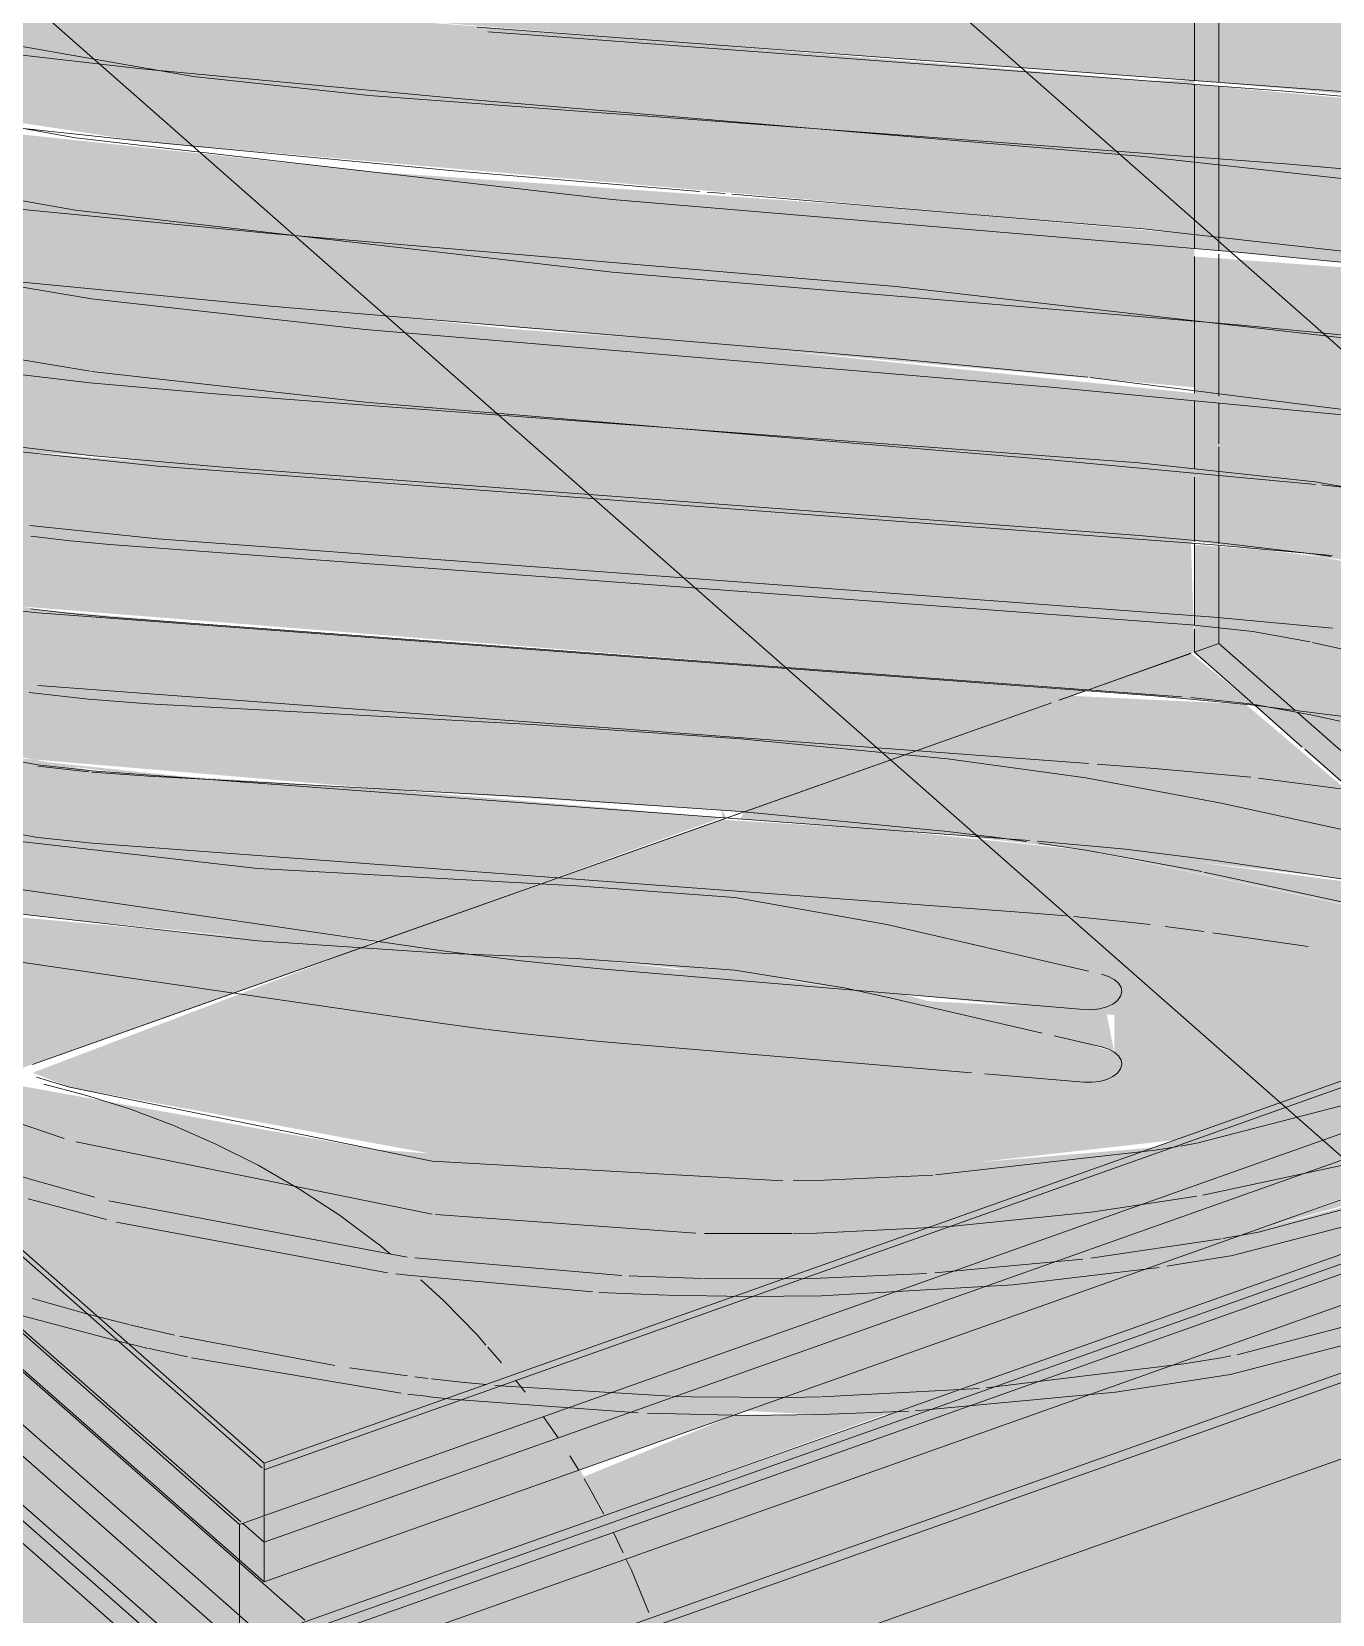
# Model space of a CAD drawing. Header units: metres. Extents: x 42.1 to 94.3, y -3.4 to 61.2.
# Drawn here: x 87.36572 to 87.4066, y 41.26493 to 41.31468 of the extents above; entities that cross this region are included whole.
import ezdxf

# ---------------------------------------------------------------- set-up
doc = ezdxf.new("R2010")
doc.units = ezdxf.units.M
doc.layers.add('ARQ-SAN', color=7, linetype='Continuous', lineweight=5)
doc.layers.add('P-SANR-FIXT', color=7, linetype='Continuous', lineweight=5)
doc.layers.add('ARQ_1100_BASE_TÉRREO_GARAGEM_dwg', color=7, linetype='Continuous', lineweight=5, true_color=0x767676)

# ---------------------------------------------------------------- blocks, each defined once
blk = doc.blocks.new('ARQ_1100_BASE_TÉRREO_GARAGEM_dwg_CHUVEIRO-4197728-3D_DT_01')
at = {"layer": 'ARQ-SAN', "color": 253, "true_color": 0xaaaaaa}
blk.add_polyline3d([(6.465494, 41.203399, 0), (6.261762, 41.38263, 0), (6.241215, 41.37534, 0), (6.444947, 41.196109, 0)], dxfattribs=at)
blk = doc.blocks.new('ARQ_1100_BASE_TÉRREO_GARAGEM_dwg-4178582-3D_DT_01')
blk.add_blockref('ARQ_1100_BASE_TÉRREO_GARAGEM_dwg_CHUVEIRO-4197728-3D_DT_01', (0, 0))
blk = doc.blocks.new('Ralo Quadrado Montado com Prolongador - Caixas e Ralos - Esgoto - MEP - Tigre - Com Prolongador - Branco c_ grelha branca - 100x53x40-702031-3D_DT_01')
at = {"layer": 'P-SANR-FIXT', "true_color": 0xe6e6e6, "transparency": 33554598}
h = blk.add_hatch(color=254, dxfattribs=at)
h.paths.add_polyline_path([(6.290532, 41.275591), (6.308752, 41.282141), (6.300459, 41.285395), (6.292067, 41.291324), (6.287563, 41.296739), (6.285738, 41.303415), (6.28675, 41.308815), (6.289668, 41.312747), (6.291025, 41.313826), (6.304653, 41.312404), (6.2919, 41.314643), (6.27003, 41.306835), (6.269929, 41.306848), (6.269929, 41.298391), (6.288961, 41.28143), (6.288608, 41.281037), (6.289386, 41.280988), (6.290366, 41.280413), (6.290839, 41.27975), (6.289411, 41.277874), (6.289332, 41.276883), (6.290396, 41.275738)])
h.paths.add_polyline_path([(6.319632, 41.285915), (6.319988, 41.286097), (6.305055, 41.288475), (6.305264, 41.287038), (6.306355, 41.287223), (6.310183, 41.286792), (6.31807, 41.286)])
h.paths.add_polyline_path([(6.293448, 41.286234), (6.291494, 41.287877), (6.292674, 41.286914)])
h.paths.add_polyline_path([(6.314972, 41.291159), (6.307734, 41.291922), (6.294368, 41.294884), (6.29465, 41.293373), (6.295484, 41.293467), (6.312866, 41.291274)])
h.paths.add_polyline_path([(6.305818, 41.29699), (6.290218, 41.300112), (6.291485, 41.298925), (6.304653, 41.297147)])
h.paths.add_polyline_path([(6.290028, 41.29887), (6.290906, 41.299003), (6.290882, 41.299232), (6.290028, 41.300278), (6.290028, 41.298949)])
h.paths.add_polyline_path([(6.305192, 41.302083), (6.300082, 41.303088), (6.287937, 41.305558), (6.288104, 41.3041), (6.289167, 41.304246), (6.304877, 41.302125)])
h.paths.add_polyline_path([(6.306631, 41.307029), (6.29432, 41.309359), (6.288287, 41.310455), (6.288569, 41.309147), (6.289371, 41.309237), (6.304653, 41.307271)])
h.paths.add_polyline_path([(6.314729, 41.315494), (6.310028, 41.316291), (6.301523, 41.318057), (6.299994, 41.317514), (6.314266, 41.315536)])
h.paths.add_polyline_path([(6.345735, 41.325193), (6.345735, 41.333743), (6.323527, 41.325855), (6.330886, 41.326419), (6.343552, 41.325638)])
h = blk.add_hatch(color=254, dxfattribs=at)
h.paths.add_polyline_path([(6.284182, 41.279542), (6.284519, 41.27975), (6.284308, 41.279581)])
h.paths.add_polyline_path([(6.269929, 41.274291), (6.284082, 41.279429), (6.28699, 41.2785), (6.289138, 41.277095), (6.290023, 41.278823), (6.290755, 41.28007), (6.289277, 41.281019), (6.288608, 41.281037), (6.288677, 41.281329), (6.288935, 41.281671), (6.269929, 41.29821), (6.269929, 41.27469)])
h.paths.add_polyline_path([(6.305055, 41.288488), (6.304938, 41.289008), (6.305055, 41.289168)])
h.paths.add_polyline_path([(6.308866, 41.282096), (6.319632, 41.285915), (6.313505, 41.286414), (6.305505, 41.287143), (6.305055, 41.286887), (6.305264, 41.288332), (6.306445, 41.288065), (6.320142, 41.286097), (6.330886, 41.289975), (6.305416, 41.292127), (6.294529, 41.293322), (6.294368, 41.29321), (6.294096, 41.295219), (6.290906, 41.299003), (6.290028, 41.29887), (6.29031, 41.300289), (6.292674, 41.299784), (6.309391, 41.296511), (6.314955, 41.296033), (6.342401, 41.293994), (6.345735, 41.295177), (6.345626, 41.298604), (6.308958, 41.301456), (6.311019, 41.30136), (6.330886, 41.29982), (6.345735, 41.298658), (6.345735, 41.303073), (6.320558, 41.305723), (6.345735, 41.303499), (6.345735, 41.30786), (6.319685, 41.310295), (6.290497, 41.313406), (6.28844, 41.311399), (6.286458, 41.307936), (6.28578, 41.302438), (6.287563, 41.296739), (6.292927, 41.290424), (6.300459, 41.285395), (6.308752, 41.282141)])
h.paths.add_polyline_path([(6.331583, 41.290156), (6.342315, 41.293963), (6.306856, 41.296769), (6.304653, 41.297147), (6.29125, 41.298819), (6.29432, 41.295432), (6.294368, 41.295491), (6.29465, 41.294722), (6.298389, 41.293908), (6.311089, 41.291448), (6.331467, 41.290167)])
h.paths.add_polyline_path([(6.282667, 41.295642), (6.282604, 41.295773), (6.282604, 41.295697)])
h.paths.add_polyline_path([(6.287937, 41.305652), (6.287808, 41.306058), (6.287937, 41.305667)])
h.paths.add_polyline_path([(6.305192, 41.302083), (6.288104, 41.3041), (6.287937, 41.303982), (6.288192, 41.305489), (6.289105, 41.305269), (6.30486, 41.302138)])
h.paths.add_polyline_path([(6.288287, 41.310698), (6.288186, 41.31101), (6.288287, 41.310727)])
h.paths.add_polyline_path([(6.306631, 41.307029), (6.288287, 41.309137), (6.288518, 41.310549), (6.289741, 41.310269), (6.304653, 41.307364)])
h.paths.add_polyline_path([(6.345735, 41.308298), (6.345735, 41.31302), (6.312639, 41.315724), (6.299084, 41.317192), (6.292466, 41.314643), (6.302768, 41.312741), (6.312639, 41.311232), (6.344127, 41.308478)])
h.paths.add_polyline_path([(6.324358, 41.324454), (6.345735, 41.322865), (6.345735, 41.325193), (6.341114, 41.32591), (6.329004, 41.32639), (6.323003, 41.325678), (6.321472, 41.324846), (6.323527, 41.324567)])
h.paths.add_polyline_path([(6.31581, 41.32033), (6.320778, 41.319883), (6.345735, 41.318027), (6.345735, 41.322804), (6.330886, 41.323766), (6.319838, 41.324555), (6.310857, 41.321368), (6.315696, 41.320351)])
h.paths.add_polyline_path([(6.345735, 41.31314), (6.345735, 41.317992), (6.313295, 41.32065), (6.310028, 41.321074), (6.301523, 41.318057), (6.314729, 41.315494), (6.33204, 41.314159), (6.344127, 41.31326)])
h.paths.add_polyline_path([(6.341588, 41.328018), (6.336733, 41.328453), (6.339224, 41.328147)])
h = blk.add_hatch(color=254, dxfattribs=at)
h.paths.add_polyline_path([(6.393876, 41.252826), (6.393876, 41.285265), (6.367599, 41.275942), (6.385774, 41.259953)])
h.paths.add_polyline_path([(6.361506, 41.281302), (6.365072, 41.283188), (6.361003, 41.281745), (6.361274, 41.281506)])
h.paths.add_polyline_path([(6.357165, 41.306764), (6.375402, 41.304479), (6.375153, 41.303293), (6.372993, 41.303736), (6.357711, 41.306672)])
h.paths.add_polyline_path([(6.35515, 41.302105), (6.373658, 41.299813), (6.372567, 41.298888), (6.361027, 41.301053), (6.356873, 41.301796)])
h.paths.add_polyline_path([(6.35798, 41.284404), (6.366909, 41.287572), (6.373091, 41.29249), (6.377348, 41.29943), (6.377978, 41.305077), (6.377691, 41.30563), (6.37396, 41.30867), (6.354837, 41.312187), (6.345735, 41.31302), (6.345735, 41.308298), (6.356912, 41.306795), (6.345735, 41.307609), (6.345735, 41.303312), (6.345735, 41.303073), (6.345735, 41.298658), (6.356763, 41.297302), (6.370046, 41.29561), (6.370114, 41.29561), (6.369866, 41.294113), (6.368509, 41.294411), (6.364644, 41.291096), (6.364376, 41.289889), (6.362454, 41.290323), (6.356559, 41.287337), (6.356273, 41.285996), (6.356559, 41.285654), (6.35759, 41.284747)])
h.paths.add_polyline_path([(6.374512, 41.284827), (6.393583, 41.29165), (6.392243, 41.292829), (6.376934, 41.287278), (6.37622, 41.286186), (6.374639, 41.284928)])
h.paths.add_polyline_path([(6.368498, 41.294414), (6.368669, 41.294535), (6.368657, 41.294537)])
h.paths.add_polyline_path([(6.35581, 41.287272), (6.356559, 41.28756), (6.356815, 41.287612), (6.364644, 41.291401), (6.364863, 41.291604), (6.368137, 41.29449), (6.349066, 41.2983), (6.345735, 41.29855), (6.345735, 41.295177), (6.354528, 41.287441), (6.355585, 41.287288)])
h.paths.add_polyline_path([(6.362428, 41.290328), (6.351382, 41.293015), (6.363702, 41.290945), (6.363218, 41.290711)])
h.paths.add_polyline_path([(6.370114, 41.295656), (6.370355, 41.29598), (6.370186, 41.295706)])
h.paths.add_polyline_path([(6.373942, 41.298526), (6.373091, 41.299139), (6.373942, 41.300078), (6.373942, 41.298855)])
h.paths.add_polyline_path([(6.348823, 41.322635), (6.356148, 41.321968), (6.358199, 41.321968), (6.353397, 41.323628), (6.345735, 41.325145), (6.345735, 41.322865), (6.34733, 41.322746)])
h.paths.add_polyline_path([(6.357978, 41.316804), (6.366135, 41.315797), (6.360238, 41.320984), (6.352707, 41.322346), (6.345735, 41.322804), (6.345735, 41.318027), (6.356939, 41.317024)])
h.paths.add_polyline_path([(6.372986, 41.30977), (6.367224, 41.314838), (6.354414, 41.317281), (6.347306, 41.317875), (6.345735, 41.317992), (6.345735, 41.31314), (6.354837, 41.312337), (6.366211, 41.310684), (6.371131, 41.31002)])
h = blk.add_hatch(color=254, dxfattribs=at)
h.paths.add_polyline_path([(6.331042, 41.289964), (6.330886, 41.290207), (6.330886, 41.289975)])
h.paths.add_polyline_path([(6.342315, 41.293963), (6.342397, 41.293992), (6.340919, 41.294067)])
h.paths.add_polyline_path([(6.294237, 41.295043), (6.294009, 41.29536), (6.294211, 41.295075)])
h.paths.add_polyline_path([(6.345735, 41.298595), (6.345626, 41.29867), (6.335582, 41.299471), (6.306883, 41.301855), (6.31541, 41.30085), (6.345626, 41.298604)])
h.paths.add_polyline_path([(6.345735, 41.303073), (6.345735, 41.303312), (6.32992, 41.304934), (6.311653, 41.306213), (6.329811, 41.304461), (6.343993, 41.303238)])
h.paths.add_polyline_path([(6.345735, 41.30786), (6.345735, 41.308298), (6.336312, 41.309137), (6.319802, 41.310281), (6.336359, 41.30865), (6.344127, 41.307995)])
h.paths.add_polyline_path([(6.345735, 41.31302), (6.345735, 41.31314), (6.344127, 41.313139)])
h.paths.add_polyline_path([(6.345735, 41.317992), (6.345735, 41.318027), (6.342401, 41.31824)])
h.paths.add_polyline_path([(6.345735, 41.322804), (6.345735, 41.322865), (6.342401, 41.322986)])
h = blk.add_hatch(color=254, dxfattribs=at)
h.paths.add_polyline_path([(6.356559, 41.28746), (6.356773, 41.287772), (6.356559, 41.287466)])
h.paths.add_polyline_path([(6.364644, 41.291401), (6.366119, 41.292545), (6.36481, 41.291869), (6.364644, 41.291942)])
h.paths.add_polyline_path([(6.370114, 41.295656), (6.370796, 41.296427), (6.370234, 41.296181), (6.370114, 41.295905), (6.370114, 41.295663)])
h.paths.add_polyline_path([(6.373942, 41.300118), (6.374151, 41.30057), (6.373942, 41.300695), (6.373942, 41.300143)])
h.paths.add_polyline_path([(6.35515, 41.302105), (6.349529, 41.302875), (6.354906, 41.302133)])
h.paths.add_polyline_path([(6.375402, 41.304735), (6.375628, 41.305216), (6.375402, 41.305216), (6.375402, 41.30481)])
h.paths.add_polyline_path([(6.357165, 41.306764), (6.350673, 41.307745), (6.345735, 41.308298), (6.345735, 41.30786), (6.356936, 41.306792)])
h.paths.add_polyline_path([(6.358603, 41.311711), (6.350635, 41.312776), (6.355122, 41.312153), (6.356912, 41.311939)])
h.paths.add_polyline_path([(6.357978, 41.316804), (6.354113, 41.317404), (6.356939, 41.316944)])
h = blk.add_hatch(color=254, dxfattribs=at)
h.paths.add_polyline_path([(6.31807, 41.22593), (6.393876, 41.252826), (6.367599, 41.275942), (6.329152, 41.262301), (6.330505, 41.254704), (6.330095, 41.252126), (6.328505, 41.249696), (6.325842, 41.247578), (6.322289, 41.245917), (6.316771, 41.244698), (6.313525, 41.244381), (6.30773, 41.244852), (6.305564, 41.245294), (6.30393, 41.244342), (6.301177, 41.243492), (6.301423, 41.24397), (6.298869, 41.242822), (6.29926, 41.242822), (6.299189, 41.242541), (6.3173, 41.226608)])
h.paths.add_polyline_path([(6.302381, 41.244421), (6.302758, 41.244823), (6.303327, 41.245983), (6.300118, 41.247015), (6.300159, 41.246375), (6.302246, 41.244539)])
h.paths.add_polyline_path([(6.303714, 41.246637), (6.303741, 41.246688), (6.302954, 41.24668)])
h.paths.add_polyline_path([(6.327125, 41.268014), (6.336723, 41.271476), (6.333863, 41.271218), (6.331313, 41.271211), (6.326383, 41.26919), (6.327102, 41.268062)])
h.paths.add_polyline_path([(6.347705, 41.277026), (6.359188, 41.280219), (6.361274, 41.281506), (6.361003, 41.281745), (6.351394, 41.278335)])
h.paths.add_polyline_path([(6.333863, 41.278572), (6.345121, 41.279842), (6.35798, 41.284404), (6.355571, 41.286162), (6.342323, 41.288947), (6.336071, 41.28959), (6.330886, 41.289908), (6.320097, 41.286081), (6.319632, 41.285915), (6.309223, 41.281956), (6.310386, 41.2815), (6.323527, 41.279086), (6.333118, 41.278609)])
h.paths.add_polyline_path([(6.33471, 41.284576), (6.327062, 41.285497), (6.333017, 41.284876)])
h.paths.add_polyline_path([(6.343214, 41.282604), (6.34226, 41.282897), (6.336579, 41.284419), (6.343214, 41.283767), (6.343214, 41.282769)])
h.paths.add_polyline_path([(6.354528, 41.287441), (6.34734, 41.29354), (6.341861, 41.293802), (6.331583, 41.290156), (6.349653, 41.288149), (6.353391, 41.287606)])
h.paths.add_polyline_path([(6.347603, 41.293533), (6.345626, 41.295138), (6.342401, 41.293992), (6.347568, 41.29354)])
h = blk.add_hatch(color=254, dxfattribs=at)
h.paths.add_polyline_path([(6.343214, 41.284148), (6.343415, 41.28466), (6.343214, 41.284486), (6.343214, 41.284202)])
h.paths.add_polyline_path([(6.33471, 41.284576), (6.330766, 41.285221), (6.327521, 41.285183), (6.332841, 41.284734)])
h.paths.add_polyline_path([(6.339437, 41.28934), (6.331583, 41.290156), (6.331467, 41.289932), (6.338604, 41.289401)])
h.paths.add_polyline_path([(6.347631, 41.293509), (6.347508, 41.293546), (6.347568, 41.293517)])
h = blk.add_hatch(color=254, dxfattribs=at)
h.paths.add_polyline_path([(6.300871, 41.243256), (6.304953, 41.244823), (6.305912, 41.245223), (6.308911, 41.24461), (6.313525, 41.244381), (6.31977, 41.245263), (6.323527, 41.246496), (6.326586, 41.24817), (6.328505, 41.249696), (6.330206, 41.252826), (6.330505, 41.254704), (6.329341, 41.262368), (6.367599, 41.275942), (6.365656, 41.277652), (6.365412, 41.277866), (6.361274, 41.281194), (6.356815, 41.279391), (6.347705, 41.277026), (6.360859, 41.281871), (6.35798, 41.284404), (6.344459, 41.279607), (6.332792, 41.278625), (6.31996, 41.279544), (6.307827, 41.281727), (6.290542, 41.275581), (6.292674, 41.273034), (6.295726, 41.267963), (6.297587, 41.2638), (6.299267, 41.258479), (6.300169, 41.253465), (6.300375, 41.250435), (6.300416, 41.247223), (6.301951, 41.246523), (6.303362, 41.245969), (6.302114, 41.244215), (6.301175, 41.243491)])
h.paths.add_polyline_path([(6.327125, 41.268014), (6.326434, 41.26948), (6.331644, 41.271328), (6.334012, 41.271211), (6.336134, 41.271211), (6.327216, 41.268047)])
h.paths.add_polyline_path([(6.343214, 41.282604), (6.342936, 41.284015), (6.341959, 41.283965), (6.336436, 41.284251), (6.343032, 41.2827)])
h.paths.add_polyline_path([(6.356122, 41.286038), (6.354528, 41.287441), (6.340546, 41.289257), (6.342814, 41.288855), (6.354293, 41.286448), (6.356049, 41.286055)])
at = {"layer": 'P-SANR-FIXT', "color": 252, "true_color": 0x959595}
for p, q in [((6.345735, 41.317992), (6.345735, 41.31314)), ((6.315764, 41.267846), (6.26289, 41.31436)), ((6.308889, 41.314211), (6.314266, 41.313263)), ((6.314266, 41.313263), (6.319802, 41.312667)), ((6.345735, 41.31302), (6.345735, 41.308298)), ((6.267095, 41.312942), (6.316438, 41.269534)), ((6.319802, 41.312667), (6.326809, 41.312146)), ((6.294181, 41.311998), (6.310575, 41.309063)), ((6.326809, 41.312146), (6.328148, 41.312047)), ((6.328148, 41.312047), (6.3486, 41.310526)), ((6.316184, 41.263506), (6.26163, 41.311498)), ((6.262796, 41.311459), (6.31643, 41.264276)), ((6.3486, 41.310526), (6.352727, 41.310158)), ((6.310575, 41.309063), (6.327436, 41.307122)), ((6.346505, 41.307795), (6.346505, 41.308211)), ((6.316475, 41.260504), (6.262782, 41.307739)), ((6.345735, 41.307609), (6.345735, 41.303312)), ((6.327436, 41.307122), (6.347098, 41.305464)), ((6.302689, 41.305415), (6.311026, 41.304004)), ((6.311076, 41.303997), (6.319668, 41.303035)), ((6.319668, 41.303035), (6.341222, 41.301218)), ((6.345735, 41.303073), (6.345735, 41.300939)), ((6.341222, 41.301218), (6.349534, 41.300448)), ((6.345735, 41.300674), (6.345735, 41.298658)), ((6.30914, 41.299151), (6.313161, 41.298737)), ((6.316499, 41.26948), (6.400915, 41.29943)), ((6.313161, 41.298737), (6.346339, 41.29627)), ((6.345735, 41.298595), (6.345735, 41.296021)), ((6.400915, 41.297149), (6.316499, 41.267199)), ((6.344479, 41.293837), (6.311653, 41.296279)), ((6.346339, 41.29627), (6.350075, 41.295927)), ((6.345735, 41.295893), (6.345735, 41.295177)), ((6.345626, 41.295138), (6.342401, 41.293994)), ((6.345735, 41.295177), (6.347568, 41.293564)), ((6.309381, 41.294132), (6.342401, 41.291676)), ((6.316475, 41.264236), (6.401023, 41.294233)), ((6.341242, 41.293583), (6.331467, 41.290115)), ((6.342315, 41.293963), (6.341468, 41.293663)), ((6.349449, 41.293197), (6.347568, 41.29354)), ((6.347631, 41.293509), (6.349125, 41.292194)), ((6.350304, 41.293008), (6.349449, 41.293197)), ((6.349201, 41.292127), (6.354528, 41.287441)), ((6.31098, 41.291414), (6.309386, 41.291592)), ((6.342681, 41.291655), (6.344479, 41.291522)), ((6.312866, 41.291274), (6.311088, 41.291404)), ((6.314972, 41.291159), (6.312866, 41.291274)), ((6.344479, 41.291522), (6.347508, 41.291243)), ((6.347744, 41.291217), (6.350501, 41.290863)), ((6.401023, 41.290501), (6.316475, 41.260504)), ((6.331042, 41.289964), (6.320097, 41.286081)), ((6.311089, 41.289167), (6.340792, 41.286958)), ((6.340447, 41.289229), (6.339449, 41.289363)), ((6.397326, 41.288888), (6.3173, 41.260495)), ((6.346571, 41.288149), (6.346045, 41.288261)), ((6.351382, 41.287101), (6.346571, 41.288149)), ((6.316301, 41.286097), (6.306445, 41.287217)), ((6.340792, 41.286958), (6.341707, 41.286885)), ((6.344813, 41.286557), (6.346032, 41.286394)), ((6.346317, 41.286353), (6.349304, 41.285919)), ((6.307244, 41.285668), (6.322106, 41.283508)), ((6.319632, 41.285915), (6.309216, 41.28222)), ((6.322088, 41.285711), (6.316301, 41.286097)), ((6.336071, 41.284336), (6.33473, 41.284625)), ((6.340946, 41.283203), (6.336071, 41.284336)), ((6.322106, 41.283508), (6.323487, 41.283319)), ((6.327062, 41.28294), (6.338727, 41.281957)), ((6.342814, 41.282769), (6.341321, 41.283116)), ((6.343453, 41.282215), (6.343454, 41.282233)), ((6.367858, 41.28184), (6.316184, 41.263506)), ((6.339147, 41.281921), (6.34226, 41.281659)), ((6.34226, 41.281659), (6.34251, 41.281655)), ((6.34251, 41.281655), (6.342754, 41.281684)), ((6.305333, 41.275702), (6.317778, 41.264754)), ((6.316499, 41.268048), (6.316499, 41.26948)), ((6.326717, 41.26892), (6.326552, 41.26919)), ((6.32717, 41.268086), (6.326717, 41.26892)), ((6.316499, 41.267199), (6.315827, 41.26779)), ((6.316499, 41.267199), (6.316499, 41.268))]:
    blk.add_line(p, q, dxfattribs=at)
at = {"layer": 'P-SANR-FIXT', "color": 9, "true_color": 0xc9c9c9}
for p, q in [((6.346505, 41.313083), (6.346505, 41.317934)), ((6.346505, 41.308211), (6.346505, 41.312962)), ((6.346505, 41.303223), (6.346505, 41.307686)), ((6.346505, 41.301722), (6.346505, 41.303001)), ((6.346505, 41.298575), (6.346505, 41.30163)), ((6.346505, 41.295446), (6.346505, 41.298535)), ((6.346505, 41.295446), (6.345735, 41.295172)), ((6.348889, 41.293349), (6.346505, 41.295446)), ((6.355908, 41.287173), (6.34896, 41.293286)), ((6.331593, 41.290155), (6.331052, 41.289963)), ((6.320097, 41.286081), (6.319632, 41.285915)), ((6.317036, 41.260728), (6.292695, 41.282141)), ((6.320473, 41.276253), (6.320082, 41.276577)), ((6.31807, 41.264497), (6.338127, 41.271613)), ((6.326385, 41.269462), (6.326104, 41.269919))]:
    blk.add_line(p, q, dxfattribs=at)
at = {"layer": 'P-SANR-FIXT'}
for p, q in [((6.32572, 41.314629), (6.323192, 41.314817)), ((6.325842, 41.314499), (6.323527, 41.314671)), ((6.350635, 41.312776), (6.32572, 41.314629)), ((6.3486, 41.312807), (6.325842, 41.314499)), ((6.322574, 41.312576), (6.326698, 41.312228)), ((6.326698, 41.312228), (6.328088, 41.312111)), ((6.328088, 41.312111), (6.344127, 41.310758)), ((6.330186, 41.309653), (6.322574, 41.310295)), ((6.330989, 41.309585), (6.330418, 41.309633)), ((6.344127, 41.308478), (6.331193, 41.309568)), ((6.347098, 41.307745), (6.327436, 41.309402)), ((6.316698, 41.30833), (6.336359, 41.306672)), ((6.345735, 41.308298), (6.345735, 41.30786)), ((6.316698, 41.306049), (6.306859, 41.307001)), ((6.336359, 41.304391), (6.316698, 41.306049)), ((6.341222, 41.303499), (6.319668, 41.305316)), ((6.342384, 41.303817), (6.336359, 41.304391)), ((6.315195, 41.303268), (6.343993, 41.301126)), ((6.346339, 41.29855), (6.313161, 41.301018)), ((6.343993, 41.298846), (6.315195, 41.300987)), ((6.311653, 41.298559), (6.345626, 41.296033)), ((6.346358, 41.298636), (6.343993, 41.298846)), ((6.350061, 41.298209), (6.346339, 41.29855)), ((6.344479, 41.293802), (6.309381, 41.296412)), ((6.349449, 41.295477), (6.364273, 41.292201)), ((6.345335, 41.293774), (6.344479, 41.293837)), ((6.347568, 41.29354), (6.345626, 41.293752)), ((6.312866, 41.293555), (6.324919, 41.292897)), ((6.340546, 41.289257), (6.311089, 41.291448)), ((6.324919, 41.290616), (6.314972, 41.291159)), ((6.331467, 41.290115), (6.331042, 41.289964)), ((6.339449, 41.289363), (6.337969, 41.289539)), ((6.355571, 41.287289), (6.346317, 41.288634)), ((6.322106, 41.285789), (6.305822, 41.288155)), ((6.316184, 41.2577), (6.402329, 41.288265)), ((6.336071, 41.286616), (6.342401, 41.285146)), ((6.326311, 41.285552), (6.322088, 41.285711)), ((6.34226, 41.28394), (6.327062, 41.285221))]:
    blk.add_line(p, q, dxfattribs=at)
at = {"layer": 'P-SANR-FIXT', "color": 254, "true_color": 0xdbdbdb}
for p, q in [((6.345626, 41.295134), (6.342406, 41.293992)), ((6.341244, 41.293579), (6.331593, 41.290155)), ((6.342324, 41.293963), (6.341482, 41.293664)), ((6.331052, 41.289963), (6.320106, 41.286079)), ((6.319642, 41.285915), (6.309218, 41.282216)), ((6.338127, 41.271613), (6.373819, 41.284276)), ((6.32347, 41.273393), (6.323188, 41.273716)), ((6.323955, 41.272837), (6.323527, 41.273327)), ((6.325738, 41.270477), (6.325274, 41.271146)), ((6.327778, 41.266869), (6.327473, 41.267511))]:
    blk.add_line(p, q, dxfattribs=at)
at = {"layer": 'P-SANR-FIXT', "color": 254, "true_color": 0xe2e2e2}
for p, q in [((6.320106, 41.286079), (6.319642, 41.285915)), ((6.324699, 41.271913), (6.324409, 41.272286))]:
    blk.add_line(p, q, dxfattribs=at)
at = {"layer": 'P-SANR-FIXT'}
for points in [[(6.302768, 41.314643, 0), (6.312639, 41.313513, 0), (6.322574, 41.312576, 0)], [(6.327436, 41.309402, 0), (6.310575, 41.311344, 0), (6.294181, 41.314278, 0)], [(6.356912, 41.311939, 0), (6.352777, 41.312434, 0), (6.3486, 41.312807, 0)], [(6.322574, 41.310295, 0), (6.312639, 41.311232, 0), (6.308638, 41.311666, 0)], [(6.344127, 41.310758, 0), (6.352719, 41.309797, 0), (6.361107, 41.308379, 0)], [(6.297105, 41.310474, 0), (6.306859, 41.309282, 0), (6.316698, 41.30833, 0)], [(6.356962, 41.30686, 0), (6.352719, 41.307516, 0), (6.344127, 41.308478, 0)], [(6.319668, 41.305316, 0), (6.311076, 41.306278, 0), (6.302689, 41.307696, 0)], [(6.366691, 41.305601, 0), (6.356936, 41.306792, 0), (6.347098, 41.307745, 0)], [(6.336359, 41.306672, 0), (6.35322, 41.304731, 0), (6.369614, 41.301796, 0)], [(6.306883, 41.304135, 0), (6.311019, 41.303641, 0), (6.315195, 41.303268, 0)], [(6.355174, 41.302156, 0), (6.35322, 41.30245, 0), (6.342454, 41.30381, 0)], [(6.361027, 41.301432, 0), (6.351157, 41.302562, 0), (6.341222, 41.303499, 0)], [(6.313161, 41.301018, 0), (6.308958, 41.301456, 0), (6.30486, 41.302138, 0)], [(6.315195, 41.300987, 0), (6.311019, 41.30136, 0), (6.306883, 41.301855, 0)], [(6.343993, 41.301126, 0), (6.349529, 41.300531, 0), (6.354906, 41.299583, 0)], [(6.309169, 41.298819, 0), (6.310405, 41.298671, 0), (6.311653, 41.298559, 0)], [(6.309381, 41.296412, 0), (6.3081, 41.29655, 0), (6.306856, 41.296769, 0)], [(6.311653, 41.296279, 0), (6.310405, 41.29639, 0), (6.309169, 41.296538, 0)], [(6.345626, 41.296033, 0), (6.347568, 41.295821, 0), (6.349367, 41.295495, 0)], [(6.309116, 41.293908, 0), (6.31098, 41.293695, 0), (6.312866, 41.293555, 0)], [(6.350501, 41.293143, 0), (6.347508, 41.293524, 0), (6.344479, 41.293802, 0)], [(6.324919, 41.292897, 0), (6.331467, 41.292448, 0), (6.337969, 41.29182, 0)], [(6.311089, 41.291448, 0), (6.309387, 41.291631, 0), (6.307734, 41.291922, 0)], [(6.337969, 41.29182, 0), (6.342323, 41.291228, 0), (6.346571, 41.29043, 0)], [(6.337969, 41.289539, 0), (6.331467, 41.290167, 0), (6.324919, 41.290616, 0)], [(6.346571, 41.29043, 0), (6.351382, 41.289381, 0), (6.356176, 41.288307, 0)], [(6.306445, 41.289498, 0), (6.316301, 41.288377, 0), (6.326311, 41.287833, 0)], [(6.346317, 41.288634, 0), (6.343571, 41.288984, 0), (6.340792, 41.289239, 0)], [(6.326311, 41.287833, 0), (6.331286, 41.287463, 0), (6.336071, 41.286616, 0)], [(6.327062, 41.285221, 0), (6.324571, 41.285469, 0), (6.322106, 41.285789, 0)], [(6.33473, 41.284625, 0), (6.331286, 41.285183, 0), (6.326311, 41.285552, 0)], [(6.342814, 41.28505, 0), (6.343032, 41.284981, 0), (6.343214, 41.284885, 0), (6.343349, 41.284767, 0), (6.343431, 41.284635, 0), (6.343453, 41.284496, 0), (6.343415, 41.284358, 0), (6.34332, 41.284229, 0), (6.343171, 41.284116, 0), (6.342979, 41.284027, 0), (6.342754, 41.283965, 0), (6.34251, 41.283936, 0), (6.34226, 41.28394, 0)]]:
    blk.add_polyline3d(points, dxfattribs=at)
at = {"layer": 'P-SANR-FIXT', "color": 252, "true_color": 0x959595}
for points in [[(6.347098, 41.305464, 0), (6.356936, 41.304511, 0), (6.366691, 41.30332, 0)], [(6.349724, 41.300429, 0), (6.351157, 41.300281, 0), (6.361027, 41.299151, 0)], [(6.350035, 41.298177, 0), (6.349529, 41.29825, 0), (6.346358, 41.298636, 0)], [(6.307734, 41.289641, 0), (6.309387, 41.28935, 0), (6.311089, 41.289167, 0)], [(6.345962, 41.288278, 0), (6.342323, 41.288947, 0), (6.340847, 41.289173, 0)], [(6.341948, 41.286864, 0), (6.343571, 41.286703, 0), (6.344338, 41.286615, 0)], [(6.323524, 41.283315, 0), (6.324571, 41.283188, 0), (6.327062, 41.28294, 0)], [(6.343214, 41.282604, 0), (6.343032, 41.2827, 0), (6.342814, 41.282769, 0)], [(6.343454, 41.282233, 0), (6.343431, 41.282354, 0), (6.343349, 41.282487, 0), (6.343214, 41.282604, 0)], [(6.34332, 41.281948, 0), (6.343415, 41.282077, 0), (6.343453, 41.282215, 0)], [(6.342754, 41.281684, 0), (6.342979, 41.281746, 0), (6.343171, 41.281835, 0), (6.34332, 41.281948, 0)]]:
    blk.add_polyline3d(points, dxfattribs=at)
at = {"layer": 'P-SANR-FIXT', "color": 9, "true_color": 0xc9c9c9}
for points in [[(6.320076, 41.276582, 0), (6.318863, 41.277478, 0), (6.317606, 41.2783, 0), (6.31631, 41.279047, 0), (6.314984, 41.279716, 0), (6.313633, 41.280307, 0), (6.312263, 41.28082, 0), (6.310882, 41.281256, 0), (6.309572, 41.281596, 0)], [(6.328586, 41.264995, 0), (6.328038, 41.266322, 0), (6.32787, 41.266676, 0)]]:
    blk.add_polyline3d(points, dxfattribs=at)
at = {"layer": 'P-SANR-FIXT', "color": 254, "true_color": 0xdbdbdb}
blk.add_polyline3d([(6.323188, 41.273716, 0), (6.322133, 41.274793, 0), (6.321418, 41.275452, 0)], dxfattribs=at)
blk = doc.blocks.new('Prolongamento para Caixa Sifonada - Caixas e Ralos - Esgoto - MEP - Tigre - 100 x 100 mm-4201729-3D_DT_01')
at = {"layer": 'P-SANR-FIXT', "color": 252, "true_color": 0x959595}
for p, q in [((6.358171, 41.279743), (6.347752, 41.276949)), ((6.346889, 41.276202), (6.358666, 41.279257)), ((6.344863, 41.275874), (6.34687, 41.276199)), ((6.34687, 41.272467), (6.343253, 41.271917))]:
    blk.add_line(p, q, dxfattribs=at)
at = {"layer": 'P-SANR-FIXT', "color": 9, "true_color": 0xc9c9c9}
for p, q in [((6.309085, 41.277996), (6.311549, 41.277339)), ((6.320989, 41.276164), (6.31162, 41.277934)), ((6.311854, 41.277264), (6.320379, 41.27567)), ((6.34657, 41.276732), (6.34248, 41.276125)), ((6.347752, 41.276949), (6.346627, 41.276742)), ((6.32774, 41.275579), (6.321229, 41.276134)), ((6.340033, 41.275293), (6.344626, 41.275839)), ((6.347075, 41.27309), (6.358171, 41.276011)), ((6.330267, 41.275494), (6.327967, 41.275568)), ((6.333022, 41.275484), (6.330304, 41.275493)), ((6.327031, 41.275054), (6.329145, 41.274963)), ((6.329178, 41.274962), (6.331643, 41.27492)), ((6.312858, 41.273294), (6.311793, 41.273547)), ((6.314087, 41.273023), (6.312885, 41.273288)), ((6.320801, 41.271883), (6.314216, 41.272995)), ((6.321684, 41.271776), (6.321011, 41.271857)), ((6.322386, 41.271697), (6.321698, 41.271774)), ((6.333022, 41.271752), (6.33397, 41.271769)), ((6.334012, 41.27177), (6.338966, 41.272033)), ((6.343253, 41.271917), (6.33697, 41.271331)), ((6.331643, 41.271187), (6.328541, 41.271252))]:
    blk.add_line(p, q, dxfattribs=at)
at = {"layer": 'P-SANR-FIXT', "color": 254, "true_color": 0xdbdbdb}
for p, q in [((6.342231, 41.276094), (6.337581, 41.275663)), ((6.311793, 41.273547), (6.308752, 41.274361)), ((6.310958, 41.274372), (6.31225, 41.274045)), ((6.312281, 41.274037), (6.313685, 41.27371)), ((6.313836, 41.273676), (6.318722, 41.272755)), ((6.339187, 41.272052), (6.345401, 41.272804)), ((6.319178, 41.272685), (6.321004, 41.27243)), ((6.321229, 41.272402), (6.321655, 41.27235)), ((6.321756, 41.272338), (6.32278, 41.272224)), ((6.322796, 41.272222), (6.323485, 41.272153)), ((6.328251, 41.271263), (6.322386, 41.271697)), ((6.329929, 41.271769), (6.333022, 41.271752))]:
    blk.add_line(p, q, dxfattribs=at)
at = {"layer": 'P-SANR-FIXT', "color": 254, "true_color": 0xe2e2e2}
for p, q in [((6.309215, 41.274856), (6.310958, 41.274372)), ((6.323748, 41.272128), (6.329274, 41.271787)), ((6.329331, 41.271785), (6.329929, 41.271769))]:
    blk.add_line(p, q, dxfattribs=at)
at = {"layer": 'P-SANR-FIXT', "color": 9, "true_color": 0xc9c9c9}
for points in [[(6.311169, 41.278049, 0), (6.309215, 41.278588, 0), (6.308244, 41.27888, 0)], [(6.320637, 41.275636, 0), (6.321011, 41.275589, 0), (6.326822, 41.275066, 0)], [(6.345401, 41.272804, 0), (6.34657, 41.273, 0), (6.346882, 41.273055, 0)]]:
    blk.add_polyline3d(points, dxfattribs=at)
at = {"layer": 'P-SANR-FIXT', "color": 252, "true_color": 0x959595}
for points in [[(6.361465, 41.276594, 0), (6.358707, 41.275539, 0), (6.34687, 41.272467, 0)], [(6.33675, 41.271319, 0), (6.334012, 41.271211, 0), (6.331643, 41.271187, 0)]]:
    blk.add_polyline3d(points, dxfattribs=at)
at = {"layer": 'P-SANR-FIXT', "color": 254, "true_color": 0xdbdbdb}
for points in [[(6.331643, 41.27492, 0), (6.334012, 41.274943, 0), (6.340033, 41.275293, 0)], [(6.337317, 41.275646, 0), (6.33397, 41.275501, 0), (6.333022, 41.275484, 0)]]:
    blk.add_polyline3d(points, dxfattribs=at)
blk = doc.blocks.new('Porta Grelha - Caixas e Ralos - Esgoto - MEP - Tigre1 - Porta Grelha Quadrado p_ Grelha Quadrada Branca - 100mm-2715202-3D_DT_01')
at = {"layer": 'P-SANR-FIXT'}
for p, q in [((6.315729, 41.267759), (6.259439, 41.317279)), ((6.26289, 41.316849), (6.316499, 41.269687)), ((6.259439, 41.311888), (6.315729, 41.262368)), ((6.316499, 41.269687), (6.400915, 41.299638)), ((6.404366, 41.299207), (6.315729, 41.267759)), ((6.315729, 41.262368), (6.404366, 41.293816)), ((6.315729, 41.267759), (6.315729, 41.264027))]:
    blk.add_line(p, q, dxfattribs=at)
at = {"layer": 'P-SANR-FIXT', "color": 252, "true_color": 0x959595}
for p, q in [((6.316499, 41.265955), (6.26289, 41.313116)), ((6.400915, 41.295905), (6.316499, 41.265955)), ((6.344502, 41.279522), (6.337594, 41.278747)), ((6.337515, 41.278741), (6.333863, 41.278572)), ((6.333863, 41.278572), (6.33312, 41.278558)), ((6.316499, 41.268048), (6.316499, 41.269687)), ((6.316499, 41.265955), (6.316499, 41.268))]:
    blk.add_line(p, q, dxfattribs=at)
at = {"layer": 'P-SANR-FIXT', "color": 9, "true_color": 0xc9c9c9}
for p, q in [((6.305846, 41.281359), (6.310212, 41.279892)), ((6.310587, 41.279782), (6.32178, 41.277514)), ((6.345222, 41.279638), (6.344502, 41.279522)), ((6.321884, 41.277501), (6.330064, 41.276913)), ((6.330338, 41.276907), (6.333095, 41.276899))]:
    blk.add_line(p, q, dxfattribs=at)
at = {"layer": 'P-SANR-FIXT', "color": 254, "true_color": 0xdbdbdb}
for p, q in [((6.345995, 41.278113), (6.350833, 41.279145)), ((6.342499, 41.277576), (6.345813, 41.278081)), ((6.338055, 41.277121), (6.342474, 41.277573))]:
    blk.add_line(p, q, dxfattribs=at)
at = {"layer": 'P-SANR-FIXT', "color": 9, "true_color": 0xc9c9c9}
for points in [[(6.356815, 41.282595, 0), (6.345813, 41.279739, 0), (6.345286, 41.279649, 0)], [(6.333139, 41.2769, 0), (6.333863, 41.276913, 0), (6.338055, 41.277121, 0)]]:
    blk.add_polyline3d(points, dxfattribs=at)
at = {"layer": 'P-SANR-FIXT', "color": 252, "true_color": 0x959595}
blk.add_polyline3d([(6.332794, 41.278554, 0), (6.32178, 41.279172, 0), (6.310386, 41.2815, 0), (6.30934, 41.281815, 0)], dxfattribs=at)

msp = doc.modelspace()

# ---------------------------------------------------------------- block references
at = {"layer": 'ARQ_1100_BASE_TÉRREO_GARAGEM_dwg', "color": 253, "true_color": 0xaaaaaa}
msp.add_blockref('ARQ_1100_BASE_TÉRREO_GARAGEM_dwg-4178582-3D_DT_01', (81.056527, 0), dxfattribs=at)
at = {"layer": 'P-SANR-FIXT', "color": 252, "true_color": 0x959595}
for name in ['Porta Grelha - Caixas e Ralos - Esgoto - MEP - Tigre1 - Porta Grelha Quadrado p_ Grelha Quadrada Branca - 100mm-2715202-3D_DT_01', 'Ralo Quadrado Montado com Prolongador - Caixas e Ralos - Esgoto - MEP - Tigre - Com Prolongador - Branco c_ grelha branca - 100x53x40-702031-3D_DT_01', 'Prolongamento para Caixa Sifonada - Caixas e Ralos - Esgoto - MEP - Tigre - 100 x 100 mm-4201729-3D_DT_01']:
    msp.add_blockref(name, (81.056527, 0), dxfattribs=at)

doc.saveas('drawing.dxf')
